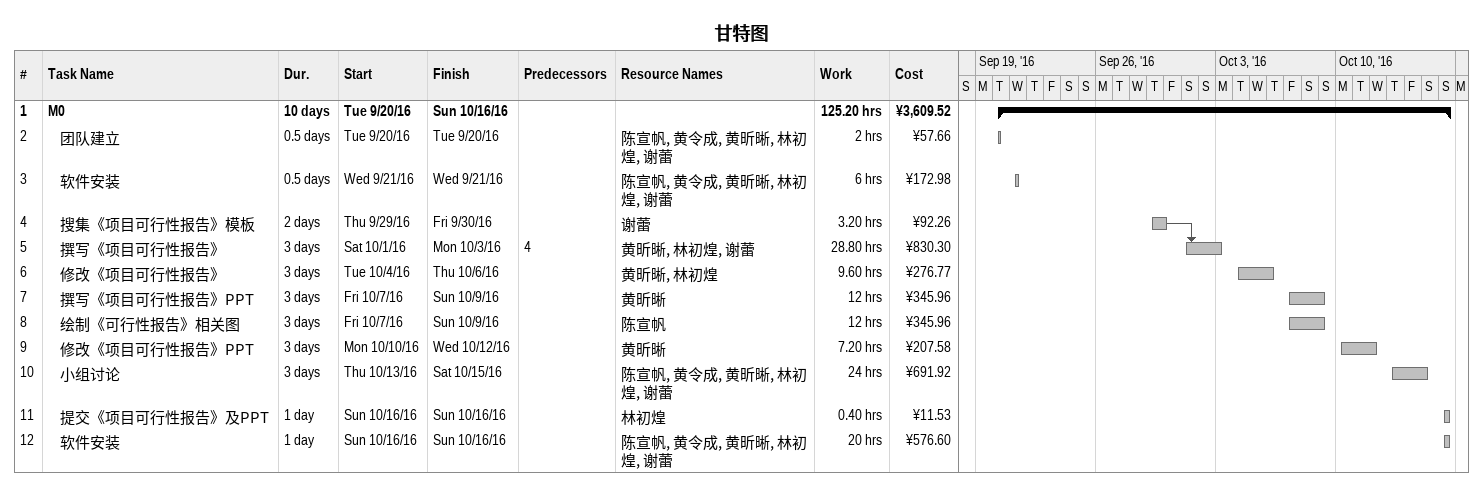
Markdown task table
甘特图

| ID | Level | Task | Duration | Start | Finish | Predecessors | Resources | Work (h) | Cost (¥) |
|---|---|---|---|---|---|---|---|---|---|
| 1 | 1 | **M0** | 10d | 2016-09-20 | 2016-10-16 |  |  | 125.20 | 3609.52 |
| 2 | 2 | 团队建立 | 0.5d | 2016-09-20 | 2016-09-20 |  | 陈宣帆, 黄令成, 黄昕晰, 林初煌, 谢蕾 | 2 | 57.66 |
| 3 | 2 | 软件安装 | 0.5d | 2016-09-21 | 2016-09-21 |  | 陈宣帆, 黄令成, 黄昕晰, 林初煌, 谢蕾 | 6 | 172.98 |
| 4 | 2 | 搜集《项目可行性报告》模板 | 2d | 2016-09-29 | 2016-09-30 |  | 谢蕾 | 3.20 | 92.26 |
| 5 | 2 | 撰写《项目可行性报告》 | 3d | 2016-10-01 | 2016-10-03 | 4 | 黄昕晰, 林初煌, 谢蕾 | 28.80 | 830.30 |
| 6 | 2 | 修改《项目可行性报告》 | 3d | 2016-10-04 | 2016-10-06 |  | 黄昕晰, 林初煌 | 9.60 | 276.77 |
| 7 | 2 | 撰写《项目可行性报告》PPT | 3d | 2016-10-07 | 2016-10-09 |  | 黄昕晰 | 12 | 345.96 |
| 8 | 2 | 绘制《可行性报告》相关图 | 3d | 2016-10-07 | 2016-10-09 |  | 陈宣帆 | 12 | 345.96 |
| 9 | 2 | 修改《项目可行性报告》PPT | 3d | 2016-10-10 | 2016-10-12 |  | 黄昕晰 | 7.20 | 207.58 |
| 10 | 2 | 小组讨论 | 3d | 2016-10-13 | 2016-10-15 |  | 陈宣帆, 黄令成, 黄昕晰, 林初煌, 谢蕾 | 24 | 691.92 |
| 11 | 2 | 提交《项目可行性报告》及PPT | 1d | 2016-10-16 | 2016-10-16 |  | 林初煌 | 0.40 | 11.53 |
| 12 | 2 | 软件安装 | 1d | 2016-10-16 | 2016-10-16 |  | 陈宣帆, 黄令成, 黄昕晰, 林初煌, 谢蕾 | 20 | 576.60 |
